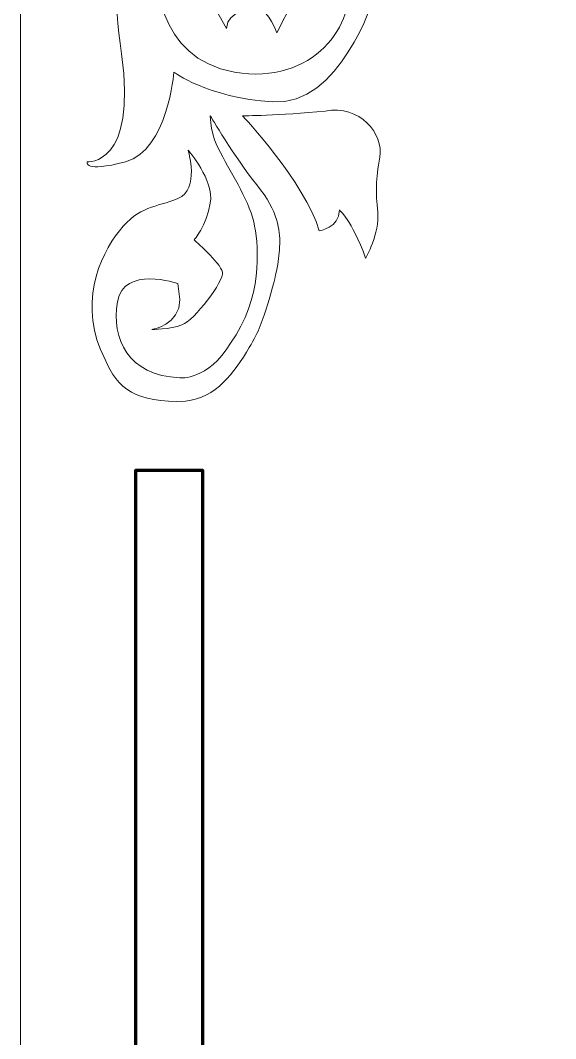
# Model space of a CAD drawing. Header units: millimetres. Extents: x -122 to 122, y -91 to 91.
# Drawn here: x -122.15 to -103.84, y 34.6 to 69.44 of the extents above; entities that cross this region are included whole.
import ezdxf

# ---------------------------------------------------------------- set-up
doc = ezdxf.new("R2010")
doc.units = ezdxf.units.MM
doc.header["$MEASUREMENT"] = 0
doc.layers.add('Camada 1', color=7, linetype='Continuous')

msp = doc.modelspace()

# ---------------------------------------------------------------- linework, layer by layer
at = {"layer": 'Camada 1', "color": 250, "lineweight": 20}
msp.add_open_spline([(-122.1541, -90.7698), (-122.1541, -90.7698), (122.1541, -90.7698), (122.1541, -90.7698), (122.1541, -90.7698), (122.1541, -90.7698), (122.1541, 90.7698), (122.1541, 90.7698), (122.1541, 90.7698), (122.1541, 90.7698), (-122.1541, 90.7698), (-122.1541, 90.7698), (-122.1541, 90.7698), (-122.1541, 90.7698), (-122.1541, -90.7698), (-122.1541, -90.7698), (-122.1541, -90.7698), (-122.1541, -90.7698), (-122.1541, -90.7698), (-122.1541, -90.7698)], degree=3, knots=[0, 0, 0, 0, 0.1666667, 0.1666667, 0.1666667, 0.1666667, 0.3333333, 0.3333333, 0.3333333, 0.3333333, 0.5, 0.5, 0.5, 0.5, 0.6666667, 0.6666667, 0.6666667, 0.6666667, 1, 1, 1, 1], dxfattribs=at)
at = {"layer": 'Camada 1', "color": 250, "lineweight": 9}
for points, knots in [([(-119.8689, 64.6056), (-119.8689, 64.6056), (-118.1426, 64.4485), (-118.695, 68.3026), (-118.695, 68.3026), (-119.2473, 72.1568), (-118.6258, 73.9659), (-116.1397, 75.4604), (-116.1397, 75.4604), (-113.6537, 76.9548), (-111.5819, 77.0334), (-109.2339, 75.3817), (-109.2339, 75.3817), (-109.2339, 75.3817), (-109.7864, 75.1457), (-110.477, 75.3031), (-110.477, 75.3031), (-111.1676, 75.4602), (-114.068, 76.3254), (-115.4492, 74.5164), (-115.4492, 74.5164), (-115.4492, 74.5164), (-115.4492, 72.3141), (-115.4492, 72.3141), (-115.4492, 72.3141), (-115.4492, 72.3141), (-116.1397, 72.5501), (-116.2089, 73.1006), (-116.2089, 73.1006), (-116.278, 73.6511), (-117.4519, 73.4152), (-117.5209, 72.1568), (-117.5209, 72.1568), (-117.5902, 70.8983), (-117.5209, 68.1452), (-114.8276, 67.6734), (-114.8276, 67.6734), (-112.1344, 67.2014), (-110.6152, 69.3251), (-110.9604, 70.8983), (-110.9604, 70.8983), (-111.3056, 72.4714), (-112.0654, 72.786), (-112.6178, 72.3927), (-112.6178, 72.3927), (-113.1703, 71.9995), (-113.999, 70.8196), (-113.2393, 70.8196), (-113.2393, 70.8196), (-112.4798, 70.8196), (-112.7559, 71.1343), (-112.3416, 71.5275), (-112.3416, 71.5275), (-111.9272, 71.9207), (-111.8582, 70.4262), (-111.8582, 70.4262), (-111.8582, 70.4262), (-111.8582, 70.4262), (-112.8249, 70.1116), (-112.8249, 70.1116), (-112.8249, 70.1116), (-112.8249, 70.1116), (-113.3775, 69.0106), (-113.3775, 69.0106), (-113.3775, 69.0106), (-113.3775, 69.0106), (-113.6537, 69.797), (-113.999, 69.797), (-113.999, 69.797), (-114.3443, 69.797), (-115.0348, 69.797), (-115.1038, 69.1679), (-115.1038, 69.1679), (-115.1038, 69.1679), (-115.4492, 69.797), (-115.4492, 69.797), (-115.4492, 69.797), (-115.4492, 69.797), (-116.8304, 69.7185), (-116.8304, 70.5835), (-116.8304, 70.5835), (-116.8304, 71.4488), (-116.5541, 71.3702), (-116.5541, 71.3702), (-116.5541, 71.3702), (-116.5541, 71.3702), (-116.0016, 70.1116), (-115.6564, 70.8983), (-115.6564, 70.8983), (-115.3111, 71.6848), (-114.068, 74.5164), (-112.894, 74.5164), (-112.894, 74.5164), (-111.72, 74.5164), (-110.408, 71.9207), (-109.8555, 71.4488), (-109.8555, 71.4488), (-109.3029, 70.9769), (-108.6125, 70.4262), (-108.6125, 70.4262), (-108.6125, 70.4262), (-108.6125, 70.4262), (-110.0627, 70.1903), (-110.0627, 70.1903), (-110.0627, 70.1903), (-110.0627, 70.1903), (-111.2367, 66.4935), (-113.5156, 66.6508), (-113.5156, 66.6508), (-115.7944, 66.8081), (-116.8994, 67.6734), (-116.8994, 67.6734), (-116.8994, 67.6734), (-116.8994, 67.6734), (-117.1067, 64.999), (-118.5568, 64.6056), (-118.5568, 64.6056), (-120.0072, 64.2125), (-119.8689, 64.6056), (-119.8689, 64.6056)], [0, 0, 0, 0, 0.0322581, 0.0322581, 0.0322581, 0.0322581, 0.0645161, 0.0645161, 0.0645161, 0.0645161, 0.0967742, 0.0967742, 0.0967742, 0.0967742, 0.1290323, 0.1290323, 0.1290323, 0.1290323, 0.1612903, 0.1612903, 0.1612903, 0.1612903, 0.1935484, 0.1935484, 0.1935484, 0.1935484, 0.2258065, 0.2258065, 0.2258065, 0.2258065, 0.2580645, 0.2580645, 0.2580645, 0.2580645, 0.2903226, 0.2903226, 0.2903226, 0.2903226, 0.3225806, 0.3225806, 0.3225806, 0.3225806, 0.3548387, 0.3548387, 0.3548387, 0.3548387, 0.3870968, 0.3870968, 0.3870968, 0.3870968, 0.4193548, 0.4193548, 0.4193548, 0.4193548, 0.4516129, 0.4516129, 0.4516129, 0.4516129, 0.483871, 0.483871, 0.483871, 0.483871, 0.516129, 0.516129, 0.516129, 0.516129, 0.5483871, 0.5483871, 0.5483871, 0.5483871, 0.5806452, 0.5806452, 0.5806452, 0.5806452, 0.6129032, 0.6129032, 0.6129032, 0.6129032, 0.6451613, 0.6451613, 0.6451613, 0.6451613, 0.6774194, 0.6774194, 0.6774194, 0.6774194, 0.7096774, 0.7096774, 0.7096774, 0.7096774, 0.7419355, 0.7419355, 0.7419355, 0.7419355, 0.7741935, 0.7741935, 0.7741935, 0.7741935, 0.8064516, 0.8064516, 0.8064516, 0.8064516, 0.8387097, 0.8387097, 0.8387097, 0.8387097, 0.8709677, 0.8709677, 0.8709677, 0.8709677, 0.9032258, 0.9032258, 0.9032258, 0.9032258, 0.9354839, 0.9354839, 0.9354839, 0.9354839, 1, 1, 1, 1]), ([(-114.5515, 66.1789), (-114.5515, 66.1789), (-112.4105, 63.8978), (-111.9272, 62.2461), (-111.9272, 62.2461), (-111.9272, 62.2461), (-111.2367, 62.3248), (-111.2367, 62.9539), (-111.2367, 62.9539), (-111.2367, 62.9539), (-110.8222, 62.6393), (-110.3388, 61.3023), (-110.3388, 61.3023), (-110.3388, 61.3023), (-109.8555, 62.1674), (-109.9246, 62.8752), (-109.9246, 62.8752), (-109.9935, 63.5832), (-109.9935, 63.9765), (-109.8555, 64.7631), (-109.8555, 64.7631), (-109.7174, 65.5496), (-110.5461, 66.5722), (-111.72, 66.3362), (-111.72, 66.3362), (-113.3084, 66.1789), (-114.5515, 66.1789), (-114.5515, 66.1789)], [0, 0, 0, 0, 0.125, 0.125, 0.125, 0.125, 0.25, 0.25, 0.25, 0.25, 0.375, 0.375, 0.375, 0.375, 0.5, 0.5, 0.5, 0.5, 0.625, 0.625, 0.625, 0.625, 0.75, 0.75, 0.75, 0.75, 1, 1, 1, 1]), ([(-116.5034, 56.4109), (-115.4415, 56.5285), (-114.8483, 57.3745), (-114.3218, 58.2469), (-114.3218, 58.2469), (-113.9896, 58.7974), (-113.8681, 59.1624), (-113.674, 59.7824), (-113.674, 59.7824), (-113.3707, 60.828), (-113.2952, 61.2395), (-113.2774, 61.7949), (-113.2774, 61.7949), (-113.2774, 62.2668), (-113.3084, 62.8752), (-114.068, 63.8192), (-114.068, 63.8192), (-114.8276, 64.7631), (-115.6564, 66.1789), (-115.6564, 66.1789), (-115.6564, 66.1789), (-115.6564, 66.1789), (-115.6564, 65.4709), (-115.3111, 64.9204), (-115.3111, 64.9204), (-114.8968, 64.1338), (-114.2752, 63.19), (-114.1371, 62.4033), (-114.1371, 62.4033), (-113.999, 61.6168), (-113.8609, 59.965), (-114.9659, 58.3918), (-114.9659, 58.3918), (-115.7319, 57.1087), (-116.6923, 57.2121), (-116.6923, 57.2121), (-116.6923, 57.2121), (-118.4877, 57.2908), (-119.0402, 58.5492), (-118.833, 59.8078), (-118.833, 59.8078), (-118.626, 61.0662), (-116.7613, 60.437), (-116.7613, 60.437), (-116.7613, 60.437), (-116.7613, 60.437), (-116.6923, 59.8863), (-116.6923, 59.8863), (-116.6923, 59.8863), (-116.6923, 59.0212), (-117.6591, 58.8639), (-117.6591, 58.8639), (-117.6591, 58.8639), (-117.6591, 58.8639), (-117.0376, 58.8639), (-116.6233, 59.0212), (-116.6233, 59.0212), (-116.2089, 59.1785), (-115.1731, 60.5156), (-115.242, 60.8302), (-115.242, 60.8302), (-115.3111, 61.1449), (-116.2089, 61.9314), (-116.2089, 61.9314), (-116.2089, 61.9314), (-116.2089, 61.9314), (-115.7945, 62.4033), (-115.6564, 63.19), (-115.6564, 63.19), (-115.5183, 63.9765), (-116.416, 64.999), (-116.416, 64.999), (-116.416, 64.999), (-116.416, 64.999), (-116.0017, 63.6619), (-116.7613, 63.3473), (-116.7613, 63.3473), (-117.5209, 63.0327), (-118.0735, 63.1112), (-118.764, 62.2461), (-118.764, 62.2461), (-119.4546, 61.3808), (-120.2142, 59.6504), (-119.2474, 57.8413), (-119.2474, 57.8413), (-118.8433, 56.8304), (-118.1896, 56.3488), (-116.5034, 56.4109)], [0, 0, 0, 0, 0.0434783, 0.0434783, 0.0434783, 0.0434783, 0.0869565, 0.0869565, 0.0869565, 0.0869565, 0.1304348, 0.1304348, 0.1304348, 0.1304348, 0.173913, 0.173913, 0.173913, 0.173913, 0.2173913, 0.2173913, 0.2173913, 0.2173913, 0.2608696, 0.2608696, 0.2608696, 0.2608696, 0.3043478, 0.3043478, 0.3043478, 0.3043478, 0.3478261, 0.3478261, 0.3478261, 0.3478261, 0.3913043, 0.3913043, 0.3913043, 0.3913043, 0.4347826, 0.4347826, 0.4347826, 0.4347826, 0.4782609, 0.4782609, 0.4782609, 0.4782609, 0.5217391, 0.5217391, 0.5217391, 0.5217391, 0.5652174, 0.5652174, 0.5652174, 0.5652174, 0.6086957, 0.6086957, 0.6086957, 0.6086957, 0.6521739, 0.6521739, 0.6521739, 0.6521739, 0.6956522, 0.6956522, 0.6956522, 0.6956522, 0.7391304, 0.7391304, 0.7391304, 0.7391304, 0.7826087, 0.7826087, 0.7826087, 0.7826087, 0.826087, 0.826087, 0.826087, 0.826087, 0.8695652, 0.8695652, 0.8695652, 0.8695652, 0.9130435, 0.9130435, 0.9130435, 0.9130435, 1, 1, 1, 1])]:
    msp.add_open_spline(points, degree=3, knots=knots, dxfattribs=at)
at = {"layer": 'Camada 1', "color": 250, "lineweight": 120}
msp.add_open_spline([(-118.204, -54.0508), (-118.204, -54.0508), (-115.9206, -54.0508), (-115.9206, -54.0508), (-115.9206, -54.0508), (-115.9206, -54.0508), (-115.9206, 54.0509), (-115.9206, 54.0509), (-115.9206, 54.0509), (-115.9206, 54.0509), (-118.204, 54.0509), (-118.204, 54.0509), (-118.204, 54.0509), (-118.204, 54.0509), (-118.204, -54.0508), (-118.204, -54.0508), (-118.204, -54.0508), (-118.204, -54.0508), (-118.204, -54.0508), (-118.204, -54.0508)], degree=3, knots=[0, 0, 0, 0, 0.1666667, 0.1666667, 0.1666667, 0.1666667, 0.3333333, 0.3333333, 0.3333333, 0.3333333, 0.5, 0.5, 0.5, 0.5, 0.6666667, 0.6666667, 0.6666667, 0.6666667, 1, 1, 1, 1], dxfattribs=at)

doc.saveas('drawing.dxf')
